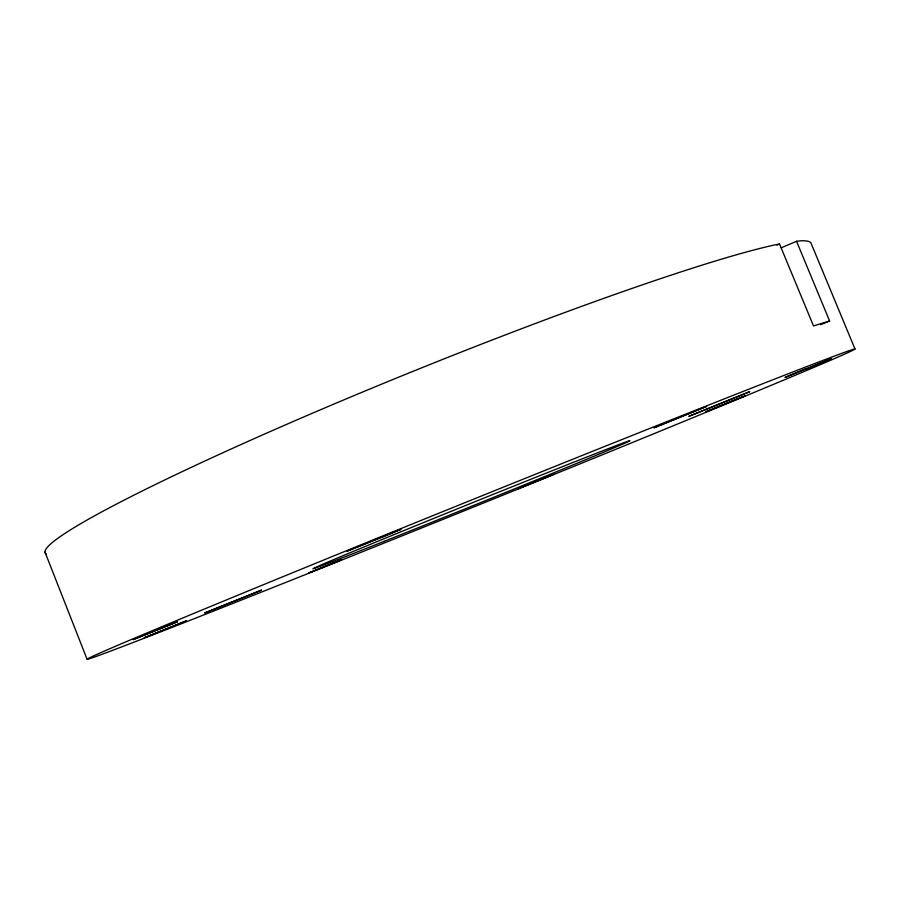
<?xml version="1.0" encoding="UTF-8"?>
<svg xmlns="http://www.w3.org/2000/svg" width="900" height="900" viewBox="0 0 900 900"><rect width="100%" height="100%" fill="white"/><g stroke="black" fill="none" stroke-linecap="round" stroke-linejoin="round"><path stroke-width="1.35" d="M785.205 377.359L806.67 368.415M388.361 534.746L401.04 529.335L394.099 531.923M776.959 245.104L779.546 244.013L813.51 325.946L829.62 320.985L796.545 241.29L781.211 247.815M820.575 324.709L829.62 320.985M387.461 535.118L346.984 551.16L393.761 532.058M723.431 404.46L705.803 411.795L745.065 395.865L724.95 403.841M806.265 369.045L831.409 358.605L785.205 377.381M779.546 244.013L773.077 245.284A413.044 30.431 -22 0 0 328.534 406.35A413.044 30.431 -22 0 0 46.08 553.905M796.545 241.29L800.842 240.806A413.044 30.431 -22 0 1 811.125 243.382L855 349.009A414.157 3.645 -22 0 1 279.124 585.067A414.157 3.645 -22 0 1 278.865 578.363A414.157 3.645 -22 0 1 855 349.009M45 552.139L87.052 659.194M706.613 406.418L653.929 427.815L706.59 406.429M518.017 488.734L553.837 474.255L518.017 488.734M177.334 621.832L133.099 639.619L177.322 621.832M204.885 612.9L261.461 590.153L204.885 612.9M689.018 416.261L749.61 391.736L689.018 416.261M144.428 637.684L186.188 620.91L144.428 637.684M308.767 572.962L341.662 559.721L308.767 572.962M383.996 541.384A171.169 1.474 -22 0 0 629.696 440.887A171.169 1.474 -22 0 0 400.095 532.136A171.169 1.474 -22 0 0 383.996 541.384"/></g></svg>
